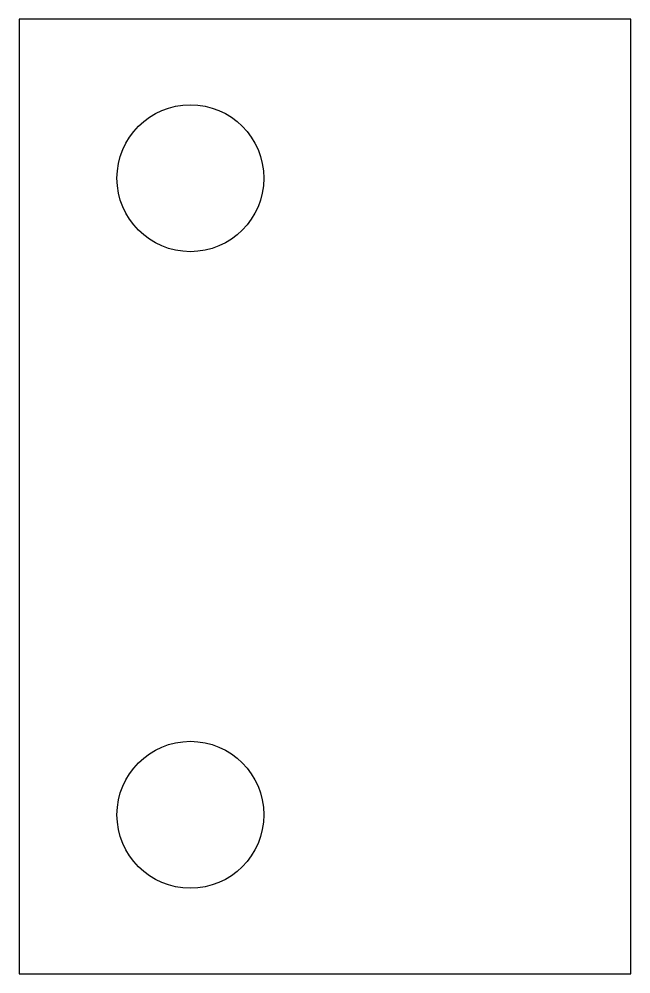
# Model space of a CAD drawing. Header units: inches. Extents: x 0 to 25, y 0 to 39.
import ezdxf

# ---------------------------------------------------------------- set-up
doc = ezdxf.new("R2010")
doc.units = ezdxf.units.IN

# ---------------------------------------------------------------- blocks, each defined once
blk = doc.blocks.new('banle2')
at = {"color": 1}
blk.add_lwpolyline([(167219.918, 23421.34), (167244.918, 23421.34), (167244.918, 23460.34), (167219.918, 23460.34)], close=True, dxfattribs=at)
for centre in [(167226.918, 23453.84), (167226.918, 23427.84)]:
    blk.add_circle(centre, 3, dxfattribs=at)

msp = doc.modelspace()

# ---------------------------------------------------------------- block references
msp.add_blockref('banle2', (-167219.918, -23421.34))

doc.saveas('drawing.dxf')
